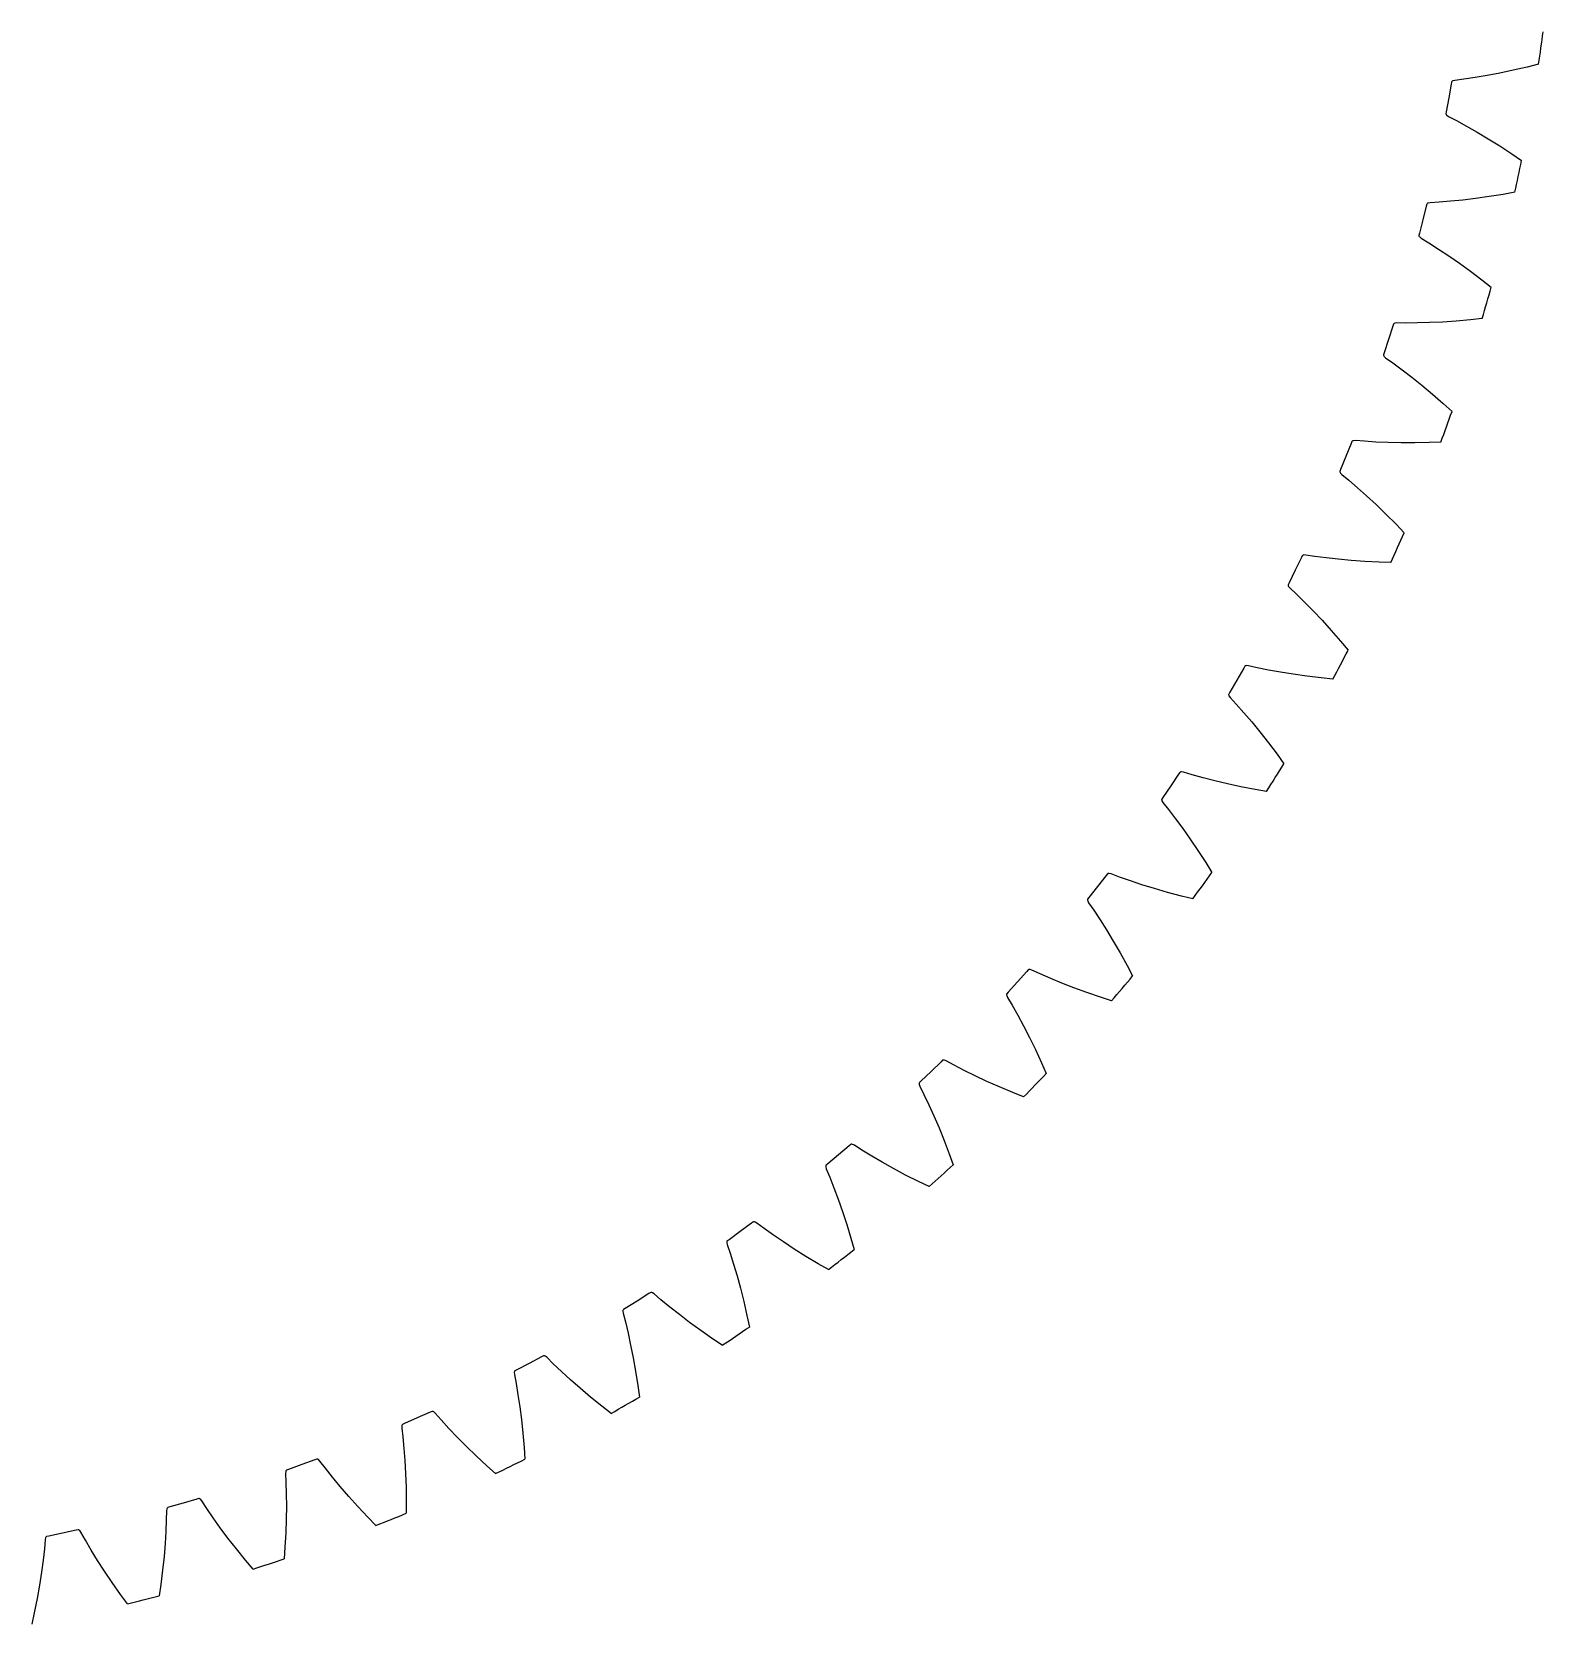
# Model space of a CAD drawing. Extents: x -46 to 53.7, y -46 to 46.
# Drawn here: x 8.38 to 45.61, y -45.23 to -6 of the extents above; entities that cross this region are included whole.
import ezdxf

# ---------------------------------------------------------------- set-up
doc = ezdxf.new("R2010")
doc.units = 0

msp = doc.modelspace()

# ---------------------------------------------------------------- linework, layer by layer
at = {"layer": 'layer1'}
for p, q in [((44.539, -7.021), (44.226, -7.081)), ((44.869, -6.951), (44.539, -7.021)), ((45.214, -6.871), (44.869, -6.951)), ((45.495, -6.8), (45.214, -6.871)), ((43.341, -7.292), (43.282, -7.632)), ((43.35, -7.24), (43.341, -7.292)), ((43.356, -7.23), (43.35, -7.24)), ((43.367, -7.221), (43.356, -7.23)), ((43.383, -7.213), (43.367, -7.221)), ((43.43, -7.2), (43.383, -7.213)), ((43.651, -7.171), (43.43, -7.2)), ((43.93, -7.13), (43.651, -7.171)), ((44.226, -7.081), (43.93, -7.13)), ((43.282, -7.632), (43.221, -7.971)), ((43.221, -7.971), (43.212, -8.023)), ((43.212, -8.023), (43.214, -8.035)), ((43.214, -8.035), (43.221, -8.047)), ((43.221, -8.047), (43.234, -8.06)), ((43.234, -8.06), (43.273, -8.088)), ((43.273, -8.088), (43.471, -8.19)), ((43.471, -8.19), (43.72, -8.325)), ((43.72, -8.325), (43.981, -8.473)), ((43.981, -8.473), (44.255, -8.636)), ((44.255, -8.636), (44.54, -8.814)), ((44.54, -8.814), (44.838, -9.008)), ((44.838, -9.008), (45.077, -9.171)), ((43.326, -10.178), (43.044, -10.199)), ((43.625, -10.148), (43.326, -10.178)), ((43.941, -10.111), (43.625, -10.148)), ((44.275, -10.064), (43.941, -10.111)), ((44.625, -10.008), (44.275, -10.064)), ((44.91, -9.957), (44.625, -10.008)), ((42.727, -10.298), (42.644, -10.632)), ((42.739, -10.246), (42.727, -10.298)), ((42.746, -10.237), (42.739, -10.246)), ((42.758, -10.228), (42.746, -10.237)), ((42.774, -10.221), (42.758, -10.228)), ((42.822, -10.212), (42.774, -10.221)), ((43.044, -10.199), (42.822, -10.212)), ((42.56, -10.967), (42.547, -11.018)), ((42.644, -10.632), (42.56, -10.967)), ((42.547, -11.018), (42.548, -11.03)), ((42.548, -11.03), (42.555, -11.043)), ((42.555, -11.043), (42.566, -11.056)), ((42.566, -11.056), (42.603, -11.087)), ((42.603, -11.087), (42.794, -11.203)), ((42.794, -11.203), (43.033, -11.354)), ((43.033, -11.354), (43.283, -11.52)), ((43.283, -11.52), (43.545, -11.702)), ((43.545, -11.702), (43.817, -11.899)), ((43.817, -11.899), (44.1, -12.114)), ((44.1, -12.114), (44.327, -12.293)), ((41.904, -13.253), (41.799, -13.581)), ((41.92, -13.203), (41.904, -13.253)), ((41.928, -13.193), (41.92, -13.203)), ((41.94, -13.186), (41.928, -13.193)), ((41.957, -13.18), (41.94, -13.186)), ((42.005, -13.174), (41.957, -13.18)), ((42.228, -13.177), (42.005, -13.174)), ((42.511, -13.175), (42.228, -13.177)), ((42.81, -13.167), (42.511, -13.175)), ((43.129, -13.152), (42.81, -13.167)), ((43.465, -13.128), (43.129, -13.152)), ((43.818, -13.096), (43.465, -13.128)), ((44.106, -13.065), (43.818, -13.096)), ((41.799, -13.581), (41.691, -13.909)), ((41.691, -13.909), (41.675, -13.959)), ((41.675, -13.959), (41.675, -13.971)), ((41.675, -13.971), (41.681, -13.984)), ((41.681, -13.984), (41.691, -13.999)), ((41.691, -13.999), (41.726, -14.032)), ((41.726, -14.032), (41.908, -14.161)), ((41.908, -14.161), (42.136, -14.328)), ((42.136, -14.328), (42.374, -14.511)), ((42.374, -14.511), (42.622, -14.711)), ((42.622, -14.711), (42.88, -14.927)), ((42.88, -14.927), (43.148, -15.161)), ((43.148, -15.161), (43.362, -15.355)), ((40.918, -16.079), (40.905, -16.086)), ((40.935, -16.075), (40.918, -16.079)), ((40.984, -16.072), (40.935, -16.075)), ((41.206, -16.09), (40.984, -16.072)), ((40.75, -16.464), (40.619, -16.783)), ((40.878, -16.144), (40.75, -16.464)), ((40.897, -16.095), (40.878, -16.144)), ((40.905, -16.086), (40.897, -16.095)), ((41.488, -16.108), (41.206, -16.09)), ((41.788, -16.121), (41.488, -16.108)), ((42.106, -16.128), (41.788, -16.121)), ((42.443, -16.128), (42.106, -16.128)), ((42.798, -16.121), (42.443, -16.128)), ((43.087, -16.11), (42.798, -16.121)), ((40.619, -16.783), (40.599, -16.832)), ((40.599, -16.832), (40.599, -16.844)), ((40.599, -16.844), (40.604, -16.858)), ((40.604, -16.858), (40.613, -16.873)), ((40.613, -16.873), (40.646, -16.908)), ((40.646, -16.908), (40.818, -17.05)), ((40.818, -17.05), (41.034, -17.233)), ((41.034, -17.233), (41.258, -17.432)), ((41.258, -17.432), (41.492, -17.648)), ((41.492, -17.648), (41.735, -17.882)), ((41.735, -17.882), (41.985, -18.133)), ((41.985, -18.133), (42.185, -18.342)), ((39.652, -18.956), (39.502, -19.266)), ((39.675, -18.908), (39.652, -18.956)), ((39.684, -18.9), (39.675, -18.908)), ((39.697, -18.895), (39.684, -18.9)), ((39.714, -18.891), (39.697, -18.895)), ((39.763, -18.892), (39.714, -18.891)), ((39.983, -18.925), (39.763, -18.892)), ((40.263, -18.963), (39.983, -18.925)), ((40.561, -18.997), (40.263, -18.963)), ((40.879, -19.026), (40.561, -18.997)), ((41.215, -19.05), (40.879, -19.026)), ((41.569, -19.067), (41.215, -19.05)), ((41.858, -19.076), (41.569, -19.067)), ((39.35, -19.576), (39.326, -19.623)), ((39.502, -19.266), (39.35, -19.576)), ((39.326, -19.623), (39.325, -19.635)), ((39.325, -19.635), (39.329, -19.649)), ((39.329, -19.649), (39.337, -19.665)), ((39.337, -19.665), (39.367, -19.702)), ((39.367, -19.702), (39.53, -19.855)), ((39.53, -19.855), (39.732, -20.053)), ((39.732, -20.053), (39.942, -20.267)), ((39.942, -20.267), (40.16, -20.499)), ((40.16, -20.499), (40.385, -20.749)), ((40.385, -20.749), (40.618, -21.018)), ((40.618, -21.018), (40.803, -21.24)), ((38.233, -21.676), (38.062, -21.975)), ((38.259, -21.63), (38.233, -21.676)), ((38.269, -21.622), (38.259, -21.63)), ((38.282, -21.618), (38.269, -21.622)), ((38.3, -21.616), (38.282, -21.618)), ((38.348, -21.62), (38.3, -21.616)), ((38.566, -21.668), (38.348, -21.62)), ((38.842, -21.726), (38.566, -21.668)), ((39.137, -21.78), (38.842, -21.726)), ((39.452, -21.831), (39.137, -21.78)), ((39.785, -21.878), (39.452, -21.831)), ((40.138, -21.921), (39.785, -21.878)), ((40.425, -21.95), (40.138, -21.921)), ((37.862, -22.319), (37.86, -22.33)), ((37.86, -22.33), (37.862, -22.344)), ((37.888, -22.273), (37.862, -22.319)), ((37.862, -22.344), (37.869, -22.361)), ((38.062, -21.975), (37.888, -22.273)), ((37.869, -22.361), (37.897, -22.4)), ((37.897, -22.4), (38.048, -22.565)), ((38.048, -22.565), (38.236, -22.776)), ((38.236, -22.776), (38.431, -23.004)), ((38.431, -23.004), (38.632, -23.251)), ((38.632, -23.251), (38.84, -23.516)), ((38.84, -23.516), (39.053, -23.8)), ((39.053, -23.8), (39.222, -24.035)), ((36.628, -24.29), (36.436, -24.577)), ((36.657, -24.246), (36.628, -24.29)), ((36.667, -24.239), (36.657, -24.246)), ((36.681, -24.235), (36.667, -24.239)), ((36.699, -24.235), (36.681, -24.235)), ((36.746, -24.242), (36.699, -24.235)), ((36.96, -24.306), (36.746, -24.242)), ((37.232, -24.382), (36.96, -24.306)), ((36.436, -24.577), (36.242, -24.862)), ((37.523, -24.457), (37.232, -24.382)), ((37.833, -24.53), (37.523, -24.457)), ((38.162, -24.6), (37.833, -24.53)), ((38.511, -24.667), (38.162, -24.6)), ((38.796, -24.716), (38.511, -24.667)), ((36.213, -24.905), (36.21, -24.917)), ((36.21, -24.917), (36.212, -24.931)), ((36.212, -24.931), (36.217, -24.948)), ((36.242, -24.862), (36.213, -24.905)), ((36.217, -24.948), (36.242, -24.989)), ((36.242, -24.989), (36.382, -25.164)), ((36.382, -25.164), (36.554, -25.387)), ((36.554, -25.387), (36.732, -25.629)), ((36.732, -25.629), (36.916, -25.889)), ((36.916, -25.889), (37.105, -26.168)), ((37.105, -26.168), (37.297, -26.466)), ((37.297, -26.466), (37.45, -26.712)), ((34.633, -27.058), (34.42, -27.329)), ((34.844, -26.786), (34.633, -27.058)), ((34.877, -26.744), (34.844, -26.786)), ((34.887, -26.738), (34.877, -26.744)), ((34.901, -26.735), (34.887, -26.738)), ((34.919, -26.735), (34.901, -26.735)), ((34.966, -26.746), (34.919, -26.735)), ((35.175, -26.825), (34.966, -26.746)), ((35.441, -26.92), (35.175, -26.825)), ((35.725, -27.015), (35.441, -26.92)), ((36.03, -27.109), (35.725, -27.015)), ((34.387, -27.371), (34.384, -27.382)), ((34.384, -27.382), (34.384, -27.396)), ((34.384, -27.396), (34.389, -27.414)), ((34.42, -27.329), (34.387, -27.371)), ((34.389, -27.414), (34.411, -27.457)), ((34.411, -27.457), (34.538, -27.64)), ((36.353, -27.202), (36.03, -27.109)), ((36.696, -27.293), (36.353, -27.202)), ((36.977, -27.362), (36.696, -27.293)), ((34.538, -27.64), (34.694, -27.875)), ((34.694, -27.875), (34.855, -28.129)), ((34.855, -28.129), (35.02, -28.401)), ((35.02, -28.401), (35.189, -28.693)), ((35.189, -28.693), (35.36, -29.004)), ((35.36, -29.004), (35.495, -29.259)), ((32.661, -29.408), (32.43, -29.664)), ((32.891, -29.151), (32.661, -29.408)), ((32.926, -29.112), (32.891, -29.151)), ((32.937, -29.106), (32.926, -29.112)), ((32.951, -29.104), (32.937, -29.106)), ((32.969, -29.106), (32.951, -29.104)), ((33.015, -29.12), (32.969, -29.106)), ((33.218, -29.213), (33.015, -29.12)), ((33.477, -29.327), (33.218, -29.213)), ((33.754, -29.441), (33.477, -29.327)), ((32.39, -29.714), (32.389, -29.728)), ((32.389, -29.728), (32.393, -29.746)), ((32.394, -29.703), (32.39, -29.714)), ((32.393, -29.746), (32.412, -29.79)), ((32.43, -29.664), (32.394, -29.703)), ((32.412, -29.79), (32.525, -29.982)), ((34.051, -29.557), (33.754, -29.441)), ((34.367, -29.672), (34.051, -29.557)), ((34.703, -29.787), (34.367, -29.672)), ((34.978, -29.875), (34.703, -29.787)), ((32.525, -29.982), (32.665, -30.228)), ((32.665, -30.228), (32.808, -30.491)), ((32.808, -30.491), (32.954, -30.775)), ((32.954, -30.775), (33.102, -31.077)), ((30.777, -31.375), (30.53, -31.615)), ((30.815, -31.338), (30.777, -31.375)), ((30.826, -31.333), (30.815, -31.338)), ((30.84, -31.332), (30.826, -31.333)), ((30.858, -31.335), (30.84, -31.332)), ((30.903, -31.352), (30.858, -31.335)), ((31.099, -31.459), (30.903, -31.352)), ((33.102, -31.077), (33.251, -31.399)), ((30.53, -31.615), (30.281, -31.854)), ((31.349, -31.59), (31.099, -31.459)), ((31.618, -31.724), (31.349, -31.59)), ((31.906, -31.86), (31.618, -31.724)), ((33.251, -31.399), (33.367, -31.664)), ((30.238, -31.901), (30.237, -31.915)), ((30.237, -31.915), (30.239, -31.933)), ((30.243, -31.89), (30.238, -31.901)), ((30.239, -31.933), (30.255, -31.978)), ((30.281, -31.854), (30.243, -31.89)), ((30.255, -31.978), (30.355, -32.178)), ((32.214, -31.997), (31.906, -31.86)), ((32.541, -32.135), (32.214, -31.997)), ((32.809, -32.242), (32.541, -32.135)), ((30.355, -32.178), (30.477, -32.433)), ((30.477, -32.433), (30.601, -32.706)), ((30.601, -32.706), (30.727, -32.999)), ((30.727, -32.999), (30.853, -33.311)), ((30.853, -33.311), (30.98, -33.642)), ((28.251, -33.668), (27.986, -33.888)), ((28.514, -33.445), (28.251, -33.668)), ((28.554, -33.411), (28.514, -33.445)), ((28.565, -33.407), (28.554, -33.411)), ((28.58, -33.407), (28.565, -33.407)), ((28.597, -33.411), (28.58, -33.407)), ((28.641, -33.432), (28.597, -33.411)), ((28.829, -33.552), (28.641, -33.432)), ((29.069, -33.7), (28.829, -33.552)), ((29.328, -33.852), (29.069, -33.7)), ((30.98, -33.642), (31.077, -33.915)), ((27.939, -33.932), (27.937, -33.947)), ((27.937, -33.947), (27.938, -33.964)), ((27.938, -33.964), (27.95, -34.011)), ((27.945, -33.922), (27.939, -33.932)), ((27.986, -33.888), (27.945, -33.922)), ((27.95, -34.011), (28.036, -34.217)), ((29.606, -34.008), (29.328, -33.852)), ((29.903, -34.166), (29.606, -34.008)), ((28.036, -34.217), (28.14, -34.48)), ((28.14, -34.48), (28.245, -34.761)), ((30.22, -34.326), (29.903, -34.166)), ((30.48, -34.452), (30.22, -34.326)), ((28.245, -34.761), (28.35, -35.062)), ((28.35, -35.062), (28.454, -35.382)), ((25.833, -35.556), (25.554, -35.758)), ((26.111, -35.353), (25.833, -35.556)), ((26.154, -35.321), (26.111, -35.353)), ((26.165, -35.318), (26.154, -35.321)), ((26.18, -35.319), (26.165, -35.318)), ((26.197, -35.325), (26.18, -35.319)), ((26.239, -35.348), (26.197, -35.325)), ((26.418, -35.481), (26.239, -35.348)), ((26.648, -35.646), (26.418, -35.481)), ((26.895, -35.815), (26.648, -35.646)), ((28.454, -35.382), (28.557, -35.722)), ((25.504, -35.799), (25.501, -35.813)), ((25.501, -35.813), (25.501, -35.831)), ((25.501, -35.831), (25.51, -35.878)), ((25.511, -35.789), (25.504, -35.799)), ((25.51, -35.878), (25.581, -36.089)), ((25.554, -35.758), (25.511, -35.789)), ((27.162, -35.99), (26.895, -35.815)), ((27.447, -36.169), (27.162, -35.99)), ((28.557, -35.722), (28.636, -36)), ((25.581, -36.089), (25.667, -36.359)), ((25.667, -36.359), (25.752, -36.646)), ((27.752, -36.351), (27.447, -36.169)), ((28.003, -36.494), (27.752, -36.351)), ((25.752, -36.646), (25.835, -36.954)), ((23.582, -37.088), (23.29, -37.272)), ((23.626, -37.06), (23.582, -37.088)), ((23.638, -37.057), (23.626, -37.06)), ((23.652, -37.06), (23.638, -37.057)), ((23.669, -37.066), (23.652, -37.06)), ((23.709, -37.092), (23.669, -37.066)), ((23.879, -37.238), (23.709, -37.092)), ((24.096, -37.418), (23.879, -37.238)), ((25.835, -36.954), (25.917, -37.28)), ((22.94, -37.504), (22.939, -37.522)), ((22.939, -37.522), (22.945, -37.57)), ((22.945, -37.491), (22.94, -37.504)), ((22.952, -37.481), (22.945, -37.491)), ((22.945, -37.57), (23.001, -37.786)), ((22.997, -37.453), (22.952, -37.481)), ((23.29, -37.272), (22.997, -37.453)), ((24.331, -37.604), (24.096, -37.418)), ((24.585, -37.797), (24.331, -37.604)), ((25.917, -37.28), (25.996, -37.627)), ((25.996, -37.627), (26.055, -37.91)), ((23.001, -37.786), (23.068, -38.06)), ((24.857, -37.995), (24.585, -37.797)), ((25.149, -38.198), (24.857, -37.995)), ((23.068, -38.06), (23.132, -38.353)), ((23.132, -38.353), (23.195, -38.666)), ((25.389, -38.359), (25.149, -38.198)), ((20.633, -38.806), (20.328, -38.966)), ((20.937, -38.643), (20.633, -38.806)), ((20.984, -38.618), (20.937, -38.643)), ((20.995, -38.616), (20.984, -38.618)), ((21.009, -38.619), (20.995, -38.616)), ((21.026, -38.627), (21.009, -38.619)), ((21.064, -38.656), (21.026, -38.627)), ((21.223, -38.813), (21.064, -38.656)), ((21.427, -39.008), (21.223, -38.813)), ((23.195, -38.666), (23.253, -38.998)), ((20.268, -39.013), (20.266, -39.031)), ((20.266, -39.031), (20.268, -39.079)), ((20.274, -39), (20.268, -39.013)), ((20.268, -39.079), (20.309, -39.298)), ((20.281, -38.991), (20.274, -39)), ((20.328, -38.966), (20.281, -38.991)), ((21.649, -39.21), (21.427, -39.008)), ((21.888, -39.42), (21.649, -39.21)), ((23.253, -38.998), (23.308, -39.348)), ((20.309, -39.298), (20.357, -39.577)), ((20.357, -39.577), (20.401, -39.874)), ((22.146, -39.637), (21.888, -39.42)), ((23.308, -39.348), (23.347, -39.635)), ((18.191, -40.009), (17.876, -40.15)), ((18.239, -39.987), (18.191, -40.009)), ((18.251, -39.987), (18.239, -39.987)), ((18.264, -39.991), (18.251, -39.987)), ((18.28, -39.999), (18.264, -39.991)), ((18.316, -40.031), (18.28, -39.999)), ((20.401, -39.874), (20.441, -40.19)), ((22.423, -39.859), (22.146, -39.637)), ((22.651, -40.037), (22.423, -39.859)), ((17.494, -40.349), (17.493, -40.398)), ((17.493, -40.398), (17.519, -40.619)), ((17.498, -40.332), (17.494, -40.349)), ((17.504, -40.319), (17.498, -40.332)), ((17.512, -40.311), (17.504, -40.319)), ((17.561, -40.289), (17.512, -40.311)), ((17.876, -40.15), (17.561, -40.289)), ((18.464, -40.198), (18.316, -40.031)), ((18.654, -40.407), (18.464, -40.198)), ((20.441, -40.19), (20.476, -40.525)), ((17.519, -40.619), (17.546, -40.9)), ((18.861, -40.625), (18.654, -40.407)), ((19.085, -40.851), (18.861, -40.625)), ((20.476, -40.525), (20.506, -40.878)), ((15.355, -41.18), (15.032, -41.299)), ((15.405, -41.162), (15.355, -41.18)), ((15.417, -41.162), (15.405, -41.162)), ((15.43, -41.167), (15.417, -41.162)), ((15.445, -41.177), (15.43, -41.167)), ((15.479, -41.211), (15.445, -41.177)), ((17.546, -40.9), (17.57, -41.2)), ((19.327, -41.085), (19.085, -40.851)), ((19.588, -41.326), (19.327, -41.085)), ((20.506, -40.878), (20.525, -41.167)), ((14.636, -41.471), (14.632, -41.52)), ((14.632, -41.52), (14.642, -41.742)), ((14.642, -41.454), (14.636, -41.471)), ((14.649, -41.442), (14.642, -41.454)), ((14.658, -41.434), (14.649, -41.442)), ((14.707, -41.416), (14.658, -41.434)), ((15.032, -41.299), (14.707, -41.416)), ((15.615, -41.388), (15.479, -41.211)), ((15.79, -41.61), (15.615, -41.388)), ((17.57, -41.2), (17.588, -41.518)), ((17.588, -41.518), (17.6, -41.854)), ((19.803, -41.519), (19.588, -41.326)), ((14.642, -41.742), (14.651, -42.025)), ((15.981, -41.841), (15.79, -41.61)), ((16.189, -42.083), (15.981, -41.841)), ((17.6, -41.854), (17.605, -42.209)), ((11.722, -42.363), (11.714, -42.375)), ((11.732, -42.356), (11.722, -42.363)), ((11.782, -42.341), (11.732, -42.356)), ((12.114, -42.247), (11.782, -42.341)), ((12.445, -42.151), (12.114, -42.247)), ((12.496, -42.136), (12.445, -42.151)), ((12.508, -42.137), (12.496, -42.136)), ((12.521, -42.143), (12.508, -42.137)), ((12.535, -42.154), (12.521, -42.143)), ((12.567, -42.191), (12.535, -42.154)), ((12.69, -42.377), (12.567, -42.191)), ((14.653, -42.325), (14.649, -42.644)), ((14.651, -42.025), (14.653, -42.325)), ((16.414, -42.333), (16.189, -42.083)), ((16.657, -42.592), (16.414, -42.333)), ((17.605, -42.209), (17.604, -42.498)), ((11.695, -42.662), (11.683, -42.944)), ((11.7, -42.439), (11.695, -42.662)), ((11.708, -42.391), (11.7, -42.439)), ((11.714, -42.375), (11.708, -42.391)), ((12.849, -42.61), (12.69, -42.377)), ((13.023, -42.854), (12.849, -42.61)), ((14.649, -42.644), (14.637, -42.98)), ((16.859, -42.799), (16.657, -42.592)), ((8.722, -43.105), (8.711, -43.152)), ((8.73, -43.089), (8.722, -43.105)), ((8.739, -43.077), (8.73, -43.089)), ((8.748, -43.071), (8.739, -43.077)), ((8.8, -43.06), (8.748, -43.071)), ((9.138, -42.99), (8.8, -43.06)), ((9.475, -42.917), (9.138, -42.99)), ((9.526, -42.905), (9.475, -42.917)), ((9.538, -42.907), (9.526, -42.905)), ((9.551, -42.914), (9.538, -42.907)), ((9.564, -42.926), (9.551, -42.914)), ((9.593, -42.964), (9.564, -42.926)), ((9.703, -43.159), (9.593, -42.964)), ((11.683, -42.944), (11.665, -43.244)), ((13.214, -43.11), (13.023, -42.854)), ((13.421, -43.375), (13.214, -43.11)), ((14.637, -42.98), (14.618, -43.334)), ((8.691, -43.374), (8.659, -43.655)), ((8.711, -43.152), (8.691, -43.374)), ((9.845, -43.403), (9.703, -43.159)), ((10.002, -43.658), (9.845, -43.403)), ((11.665, -43.244), (11.638, -43.561)), ((13.645, -43.65), (13.421, -43.375)), ((14.618, -43.334), (14.596, -43.623)), ((8.659, -43.655), (8.62, -43.952)), ((10.175, -43.926), (10.002, -43.658)), ((10.363, -44.206), (10.175, -43.926)), ((11.603, -43.896), (11.559, -44.249)), ((11.638, -43.561), (11.603, -43.896)), ((13.832, -43.871), (13.645, -43.65)), ((8.571, -44.267), (8.513, -44.599)), ((8.62, -43.952), (8.571, -44.267)), ((10.567, -44.496), (10.363, -44.206)), ((11.559, -44.249), (11.518, -44.535)), ((8.513, -44.599), (8.444, -44.947)), ((10.738, -44.729), (10.567, -44.496)), ((8.444, -44.947), (8.383, -45.23))]:
    msp.add_line(p, q, dxfattribs=at)
for start, end in [(351.4996, 352.5004), (347.4996, 348.5004), (343.4996, 344.5004), (339.4996, 340.5004), (335.4996, 336.5004), (331.4996, 332.5004), (327.4996, 328.5004), (323.4996, 324.5004), (319.4996, 320.5004), (315.4996, 316.5004), (311.4996, 312.5004), (307.4996, 308.5004), (303.4996, 304.5004), (299.4996, 300.5004), (295.4996, 296.5004), (291.4996, 292.5004), (287.4996, 288.5004), (283.4996, 284.5004)]:
    msp.add_arc((0, 0), 46, start, end, dxfattribs=at)
at = {"layer": 'layer3'}
for p, q in [((44.539, -7.021), (44.226, -7.081)), ((44.869, -6.951), (44.539, -7.021)), ((45.214, -6.871), (44.869, -6.951)), ((45.495, -6.8), (45.214, -6.871)), ((43.341, -7.292), (43.282, -7.632)), ((43.35, -7.24), (43.341, -7.292)), ((43.356, -7.23), (43.35, -7.24)), ((43.367, -7.221), (43.356, -7.23)), ((43.383, -7.213), (43.367, -7.221)), ((43.43, -7.2), (43.383, -7.213)), ((43.651, -7.171), (43.43, -7.2)), ((43.93, -7.13), (43.651, -7.171)), ((44.226, -7.081), (43.93, -7.13)), ((43.282, -7.632), (43.221, -7.971)), ((43.221, -7.971), (43.212, -8.023)), ((43.212, -8.023), (43.214, -8.035)), ((43.214, -8.035), (43.221, -8.047)), ((43.221, -8.047), (43.234, -8.06)), ((43.234, -8.06), (43.273, -8.088)), ((43.273, -8.088), (43.471, -8.19)), ((43.471, -8.19), (43.72, -8.325)), ((43.72, -8.325), (43.981, -8.473)), ((43.981, -8.473), (44.255, -8.636)), ((44.255, -8.636), (44.54, -8.814)), ((44.54, -8.814), (44.838, -9.008)), ((44.838, -9.008), (45.077, -9.171)), ((43.326, -10.178), (43.044, -10.199)), ((43.625, -10.148), (43.326, -10.178)), ((43.941, -10.111), (43.625, -10.148)), ((44.275, -10.064), (43.941, -10.111)), ((44.625, -10.008), (44.275, -10.064)), ((44.91, -9.957), (44.625, -10.008)), ((42.727, -10.298), (42.644, -10.632)), ((42.739, -10.246), (42.727, -10.298)), ((42.746, -10.237), (42.739, -10.246)), ((42.758, -10.228), (42.746, -10.237)), ((42.774, -10.221), (42.758, -10.228)), ((42.822, -10.212), (42.774, -10.221)), ((43.044, -10.199), (42.822, -10.212)), ((42.56, -10.967), (42.547, -11.018)), ((42.644, -10.632), (42.56, -10.967)), ((42.547, -11.018), (42.548, -11.03)), ((42.548, -11.03), (42.555, -11.043)), ((42.555, -11.043), (42.566, -11.056)), ((42.566, -11.056), (42.603, -11.087)), ((42.603, -11.087), (42.794, -11.203)), ((42.794, -11.203), (43.033, -11.354)), ((43.033, -11.354), (43.283, -11.52)), ((43.283, -11.52), (43.545, -11.702)), ((43.545, -11.702), (43.817, -11.899)), ((43.817, -11.899), (44.1, -12.114)), ((44.1, -12.114), (44.327, -12.293)), ((41.904, -13.253), (41.799, -13.581)), ((41.92, -13.203), (41.904, -13.253)), ((41.928, -13.193), (41.92, -13.203)), ((41.94, -13.186), (41.928, -13.193)), ((41.957, -13.18), (41.94, -13.186)), ((42.005, -13.174), (41.957, -13.18)), ((42.228, -13.177), (42.005, -13.174)), ((42.511, -13.175), (42.228, -13.177)), ((42.81, -13.167), (42.511, -13.175)), ((43.129, -13.152), (42.81, -13.167)), ((43.465, -13.128), (43.129, -13.152)), ((43.818, -13.096), (43.465, -13.128)), ((44.106, -13.065), (43.818, -13.096)), ((41.799, -13.581), (41.691, -13.909)), ((41.691, -13.909), (41.675, -13.959)), ((41.675, -13.959), (41.675, -13.971)), ((41.675, -13.971), (41.681, -13.984)), ((41.681, -13.984), (41.691, -13.999)), ((41.691, -13.999), (41.726, -14.032)), ((41.726, -14.032), (41.908, -14.161)), ((41.908, -14.161), (42.136, -14.328)), ((42.136, -14.328), (42.374, -14.511)), ((42.374, -14.511), (42.622, -14.711)), ((42.622, -14.711), (42.88, -14.927)), ((42.88, -14.927), (43.148, -15.161)), ((43.148, -15.161), (43.362, -15.355)), ((40.918, -16.079), (40.905, -16.086)), ((40.935, -16.075), (40.918, -16.079)), ((40.984, -16.072), (40.935, -16.075)), ((41.206, -16.09), (40.984, -16.072)), ((40.75, -16.464), (40.619, -16.783)), ((40.878, -16.144), (40.75, -16.464)), ((40.897, -16.095), (40.878, -16.144)), ((40.905, -16.086), (40.897, -16.095)), ((41.488, -16.108), (41.206, -16.09)), ((41.788, -16.121), (41.488, -16.108)), ((42.106, -16.128), (41.788, -16.121)), ((42.443, -16.128), (42.106, -16.128)), ((42.798, -16.121), (42.443, -16.128)), ((43.087, -16.11), (42.798, -16.121)), ((40.619, -16.783), (40.599, -16.832)), ((40.599, -16.832), (40.599, -16.844)), ((40.599, -16.844), (40.604, -16.858)), ((40.604, -16.858), (40.613, -16.873)), ((40.613, -16.873), (40.646, -16.908)), ((40.646, -16.908), (40.818, -17.05)), ((40.818, -17.05), (41.034, -17.233)), ((41.034, -17.233), (41.258, -17.432)), ((41.258, -17.432), (41.492, -17.648)), ((41.492, -17.648), (41.735, -17.882)), ((41.735, -17.882), (41.985, -18.133)), ((41.985, -18.133), (42.185, -18.342)), ((39.652, -18.956), (39.502, -19.266)), ((39.675, -18.908), (39.652, -18.956)), ((39.684, -18.9), (39.675, -18.908)), ((39.697, -18.895), (39.684, -18.9)), ((39.714, -18.891), (39.697, -18.895)), ((39.763, -18.892), (39.714, -18.891)), ((39.983, -18.925), (39.763, -18.892)), ((40.263, -18.963), (39.983, -18.925)), ((40.561, -18.997), (40.263, -18.963)), ((40.879, -19.026), (40.561, -18.997)), ((41.215, -19.05), (40.879, -19.026)), ((41.569, -19.067), (41.215, -19.05)), ((41.858, -19.076), (41.569, -19.067)), ((39.35, -19.576), (39.326, -19.623)), ((39.502, -19.266), (39.35, -19.576)), ((39.326, -19.623), (39.325, -19.635)), ((39.325, -19.635), (39.329, -19.649)), ((39.329, -19.649), (39.337, -19.665)), ((39.337, -19.665), (39.367, -19.702)), ((39.367, -19.702), (39.53, -19.855)), ((39.53, -19.855), (39.732, -20.053)), ((39.732, -20.053), (39.942, -20.267)), ((39.942, -20.267), (40.16, -20.499)), ((40.16, -20.499), (40.385, -20.749)), ((40.385, -20.749), (40.618, -21.018)), ((40.618, -21.018), (40.803, -21.24)), ((38.233, -21.676), (38.062, -21.975)), ((38.259, -21.63), (38.233, -21.676)), ((38.269, -21.622), (38.259, -21.63)), ((38.282, -21.618), (38.269, -21.622)), ((38.3, -21.616), (38.282, -21.618)), ((38.348, -21.62), (38.3, -21.616)), ((38.566, -21.668), (38.348, -21.62)), ((38.842, -21.726), (38.566, -21.668)), ((39.137, -21.78), (38.842, -21.726)), ((39.452, -21.831), (39.137, -21.78)), ((39.785, -21.878), (39.452, -21.831)), ((40.138, -21.921), (39.785, -21.878)), ((40.425, -21.95), (40.138, -21.921)), ((37.862, -22.319), (37.86, -22.33)), ((37.86, -22.33), (37.862, -22.344)), ((37.888, -22.273), (37.862, -22.319)), ((37.862, -22.344), (37.869, -22.361)), ((38.062, -21.975), (37.888, -22.273)), ((37.869, -22.361), (37.897, -22.4)), ((37.897, -22.4), (38.048, -22.565)), ((38.048, -22.565), (38.236, -22.776)), ((38.236, -22.776), (38.431, -23.004)), ((38.431, -23.004), (38.632, -23.251)), ((38.632, -23.251), (38.84, -23.516)), ((38.84, -23.516), (39.053, -23.8)), ((39.053, -23.8), (39.222, -24.035)), ((36.628, -24.29), (36.436, -24.577)), ((36.657, -24.246), (36.628, -24.29)), ((36.667, -24.239), (36.657, -24.246)), ((36.681, -24.235), (36.667, -24.239)), ((36.699, -24.235), (36.681, -24.235)), ((36.746, -24.242), (36.699, -24.235)), ((36.96, -24.306), (36.746, -24.242)), ((37.232, -24.382), (36.96, -24.306)), ((36.436, -24.577), (36.242, -24.862)), ((37.523, -24.457), (37.232, -24.382)), ((37.833, -24.53), (37.523, -24.457)), ((38.162, -24.6), (37.833, -24.53)), ((38.511, -24.667), (38.162, -24.6)), ((38.796, -24.716), (38.511, -24.667)), ((36.213, -24.905), (36.21, -24.917)), ((36.21, -24.917), (36.212, -24.931)), ((36.212, -24.931), (36.217, -24.948)), ((36.242, -24.862), (36.213, -24.905)), ((36.217, -24.948), (36.242, -24.989)), ((36.242, -24.989), (36.382, -25.164)), ((36.382, -25.164), (36.554, -25.387)), ((36.554, -25.387), (36.732, -25.629)), ((36.732, -25.629), (36.916, -25.889)), ((36.916, -25.889), (37.105, -26.168)), ((37.105, -26.168), (37.297, -26.466)), ((37.297, -26.466), (37.45, -26.712)), ((34.633, -27.058), (34.42, -27.329)), ((34.844, -26.786), (34.633, -27.058)), ((34.877, -26.744), (34.844, -26.786)), ((34.887, -26.738), (34.877, -26.744)), ((34.901, -26.735), (34.887, -26.738)), ((34.919, -26.735), (34.901, -26.735)), ((34.966, -26.746), (34.919, -26.735)), ((35.175, -26.825), (34.966, -26.746)), ((35.441, -26.92), (35.175, -26.825)), ((35.725, -27.015), (35.441, -26.92)), ((36.03, -27.109), (35.725, -27.015)), ((34.387, -27.371), (34.384, -27.382)), ((34.384, -27.382), (34.384, -27.396)), ((34.384, -27.396), (34.389, -27.414)), ((34.42, -27.329), (34.387, -27.371)), ((34.389, -27.414), (34.411, -27.457)), ((34.411, -27.457), (34.538, -27.64)), ((36.353, -27.202), (36.03, -27.109)), ((36.696, -27.293), (36.353, -27.202)), ((36.977, -27.362), (36.696, -27.293)), ((34.538, -27.64), (34.694, -27.875)), ((34.694, -27.875), (34.855, -28.129)), ((34.855, -28.129), (35.02, -28.401)), ((35.02, -28.401), (35.189, -28.693)), ((35.189, -28.693), (35.36, -29.004)), ((35.36, -29.004), (35.495, -29.259)), ((32.661, -29.408), (32.43, -29.664)), ((32.891, -29.151), (32.661, -29.408)), ((32.926, -29.112), (32.891, -29.151)), ((32.937, -29.106), (32.926, -29.112)), ((32.951, -29.104), (32.937, -29.106)), ((32.969, -29.106), (32.951, -29.104)), ((33.015, -29.12), (32.969, -29.106)), ((33.218, -29.213), (33.015, -29.12)), ((33.477, -29.327), (33.218, -29.213)), ((33.754, -29.441), (33.477, -29.327)), ((32.39, -29.714), (32.389, -29.728)), ((32.389, -29.728), (32.393, -29.746)), ((32.394, -29.703), (32.39, -29.714)), ((32.393, -29.746), (32.412, -29.79)), ((32.43, -29.664), (32.394, -29.703)), ((32.412, -29.79), (32.525, -29.982)), ((34.051, -29.557), (33.754, -29.441)), ((34.367, -29.672), (34.051, -29.557)), ((34.703, -29.787), (34.367, -29.672)), ((34.978, -29.875), (34.703, -29.787)), ((32.525, -29.982), (32.665, -30.228)), ((32.665, -30.228), (32.808, -30.491)), ((32.808, -30.491), (32.954, -30.775)), ((32.954, -30.775), (33.102, -31.077)), ((30.777, -31.375), (30.53, -31.615)), ((30.815, -31.338), (30.777, -31.375)), ((30.826, -31.333), (30.815, -31.338)), ((30.84, -31.332), (30.826, -31.333)), ((30.858, -31.335), (30.84, -31.332)), ((30.903, -31.352), (30.858, -31.335)), ((31.099, -31.459), (30.903, -31.352)), ((33.102, -31.077), (33.251, -31.399)), ((30.53, -31.615), (30.281, -31.854)), ((31.349, -31.59), (31.099, -31.459)), ((31.618, -31.724), (31.349, -31.59)), ((31.906, -31.86), (31.618, -31.724)), ((33.251, -31.399), (33.367, -31.664)), ((30.238, -31.901), (30.237, -31.915)), ((30.237, -31.915), (30.239, -31.933)), ((30.243, -31.89), (30.238, -31.901)), ((30.239, -31.933), (30.255, -31.978)), ((30.281, -31.854), (30.243, -31.89)), ((30.255, -31.978), (30.355, -32.178)), ((32.214, -31.997), (31.906, -31.86)), ((32.541, -32.135), (32.214, -31.997)), ((32.809, -32.242), (32.541, -32.135)), ((30.355, -32.178), (30.477, -32.433)), ((30.477, -32.433), (30.601, -32.706)), ((30.601, -32.706), (30.727, -32.999)), ((30.727, -32.999), (30.853, -33.311)), ((30.853, -33.311), (30.98, -33.642)), ((28.251, -33.668), (27.986, -33.888)), ((28.514, -33.445), (28.251, -33.668)), ((28.554, -33.411), (28.514, -33.445)), ((28.565, -33.407), (28.554, -33.411)), ((28.58, -33.407), (28.565, -33.407)), ((28.597, -33.411), (28.58, -33.407)), ((28.641, -33.432), (28.597, -33.411)), ((28.829, -33.552), (28.641, -33.432)), ((29.069, -33.7), (28.829, -33.552)), ((29.328, -33.852), (29.069, -33.7)), ((30.98, -33.642), (31.077, -33.915)), ((27.939, -33.932), (27.937, -33.947)), ((27.937, -33.947), (27.938, -33.964)), ((27.938, -33.964), (27.95, -34.011)), ((27.945, -33.922), (27.939, -33.932)), ((27.986, -33.888), (27.945, -33.922)), ((27.95, -34.011), (28.036, -34.217)), ((29.606, -34.008), (29.328, -33.852)), ((29.903, -34.166), (29.606, -34.008)), ((28.036, -34.217), (28.14, -34.48)), ((28.14, -34.48), (28.245, -34.761)), ((30.22, -34.326), (29.903, -34.166)), ((30.48, -34.452), (30.22, -34.326)), ((28.245, -34.761), (28.35, -35.062)), ((28.35, -35.062), (28.454, -35.382)), ((25.833, -35.556), (25.554, -35.758)), ((26.111, -35.353), (25.833, -35.556)), ((26.154, -35.321), (26.111, -35.353)), ((26.165, -35.318), (26.154, -35.321)), ((26.18, -35.319), (26.165, -35.318)), ((26.197, -35.325), (26.18, -35.319)), ((26.239, -35.348), (26.197, -35.325)), ((26.418, -35.481), (26.239, -35.348)), ((26.648, -35.646), (26.418, -35.481)), ((26.895, -35.815), (26.648, -35.646)), ((28.454, -35.382), (28.557, -35.722)), ((25.504, -35.799), (25.501, -35.813)), ((25.501, -35.813), (25.501, -35.831)), ((25.501, -35.831), (25.51, -35.878)), ((25.511, -35.789), (25.504, -35.799)), ((25.51, -35.878), (25.581, -36.089)), ((25.554, -35.758), (25.511, -35.789)), ((27.162, -35.99), (26.895, -35.815)), ((27.447, -36.169), (27.162, -35.99)), ((28.557, -35.722), (28.636, -36)), ((25.581, -36.089), (25.667, -36.359)), ((25.667, -36.359), (25.752, -36.646)), ((27.752, -36.351), (27.447, -36.169)), ((28.003, -36.494), (27.752, -36.351)), ((25.752, -36.646), (25.835, -36.954)), ((23.582, -37.088), (23.29, -37.272)), ((23.626, -37.06), (23.582, -37.088)), ((23.638, -37.057), (23.626, -37.06)), ((23.652, -37.06), (23.638, -37.057)), ((23.669, -37.066), (23.652, -37.06)), ((23.709, -37.092), (23.669, -37.066)), ((23.879, -37.238), (23.709, -37.092)), ((24.096, -37.418), (23.879, -37.238)), ((25.835, -36.954), (25.917, -37.28)), ((22.94, -37.504), (22.939, -37.522)), ((22.939, -37.522), (22.945, -37.57)), ((22.945, -37.491), (22.94, -37.504)), ((22.952, -37.481), (22.945, -37.491)), ((22.945, -37.57), (23.001, -37.786)), ((22.997, -37.453), (22.952, -37.481)), ((23.29, -37.272), (22.997, -37.453)), ((24.331, -37.604), (24.096, -37.418)), ((24.585, -37.797), (24.331, -37.604)), ((25.917, -37.28), (25.996, -37.627)), ((25.996, -37.627), (26.055, -37.91)), ((23.001, -37.786), (23.068, -38.06)), ((24.857, -37.995), (24.585, -37.797)), ((25.149, -38.198), (24.857, -37.995)), ((23.068, -38.06), (23.132, -38.353)), ((23.132, -38.353), (23.195, -38.666)), ((25.389, -38.359), (25.149, -38.198)), ((20.633, -38.806), (20.328, -38.966)), ((20.937, -38.643), (20.633, -38.806)), ((20.984, -38.618), (20.937, -38.643)), ((20.995, -38.616), (20.984, -38.618)), ((21.009, -38.619), (20.995, -38.616)), ((21.026, -38.627), (21.009, -38.619)), ((21.064, -38.656), (21.026, -38.627)), ((21.223, -38.813), (21.064, -38.656)), ((21.427, -39.008), (21.223, -38.813)), ((23.195, -38.666), (23.253, -38.998)), ((20.268, -39.013), (20.266, -39.031)), ((20.266, -39.031), (20.268, -39.079)), ((20.274, -39), (20.268, -39.013)), ((20.268, -39.079), (20.309, -39.298)), ((20.281, -38.991), (20.274, -39)), ((20.328, -38.966), (20.281, -38.991)), ((21.649, -39.21), (21.427, -39.008)), ((21.888, -39.42), (21.649, -39.21)), ((23.253, -38.998), (23.308, -39.348)), ((20.309, -39.298), (20.357, -39.577)), ((20.357, -39.577), (20.401, -39.874)), ((22.146, -39.637), (21.888, -39.42)), ((23.308, -39.348), (23.347, -39.635)), ((18.191, -40.009), (17.876, -40.15)), ((18.239, -39.987), (18.191, -40.009)), ((18.251, -39.987), (18.239, -39.987)), ((18.264, -39.991), (18.251, -39.987)), ((18.28, -39.999), (18.264, -39.991)), ((18.316, -40.031), (18.28, -39.999)), ((20.401, -39.874), (20.441, -40.19)), ((22.423, -39.859), (22.146, -39.637)), ((22.651, -40.037), (22.423, -39.859)), ((17.494, -40.349), (17.493, -40.398)), ((17.493, -40.398), (17.519, -40.619)), ((17.498, -40.332), (17.494, -40.349)), ((17.504, -40.319), (17.498, -40.332)), ((17.512, -40.311), (17.504, -40.319)), ((17.561, -40.289), (17.512, -40.311)), ((17.876, -40.15), (17.561, -40.289)), ((18.464, -40.198), (18.316, -40.031)), ((18.654, -40.407), (18.464, -40.198)), ((20.441, -40.19), (20.476, -40.525)), ((17.519, -40.619), (17.546, -40.9)), ((18.861, -40.625), (18.654, -40.407)), ((19.085, -40.851), (18.861, -40.625)), ((20.476, -40.525), (20.506, -40.878)), ((15.355, -41.18), (15.032, -41.299)), ((15.405, -41.162), (15.355, -41.18)), ((15.417, -41.162), (15.405, -41.162)), ((15.43, -41.167), (15.417, -41.162)), ((15.445, -41.177), (15.43, -41.167)), ((15.479, -41.211), (15.445, -41.177)), ((17.546, -40.9), (17.57, -41.2)), ((19.327, -41.085), (19.085, -40.851)), ((19.588, -41.326), (19.327, -41.085)), ((20.506, -40.878), (20.525, -41.167)), ((14.636, -41.471), (14.632, -41.52)), ((14.632, -41.52), (14.642, -41.742)), ((14.642, -41.454), (14.636, -41.471)), ((14.649, -41.442), (14.642, -41.454)), ((14.658, -41.434), (14.649, -41.442)), ((14.707, -41.416), (14.658, -41.434)), ((15.032, -41.299), (14.707, -41.416)), ((15.615, -41.388), (15.479, -41.211)), ((15.79, -41.61), (15.615, -41.388)), ((17.57, -41.2), (17.588, -41.518)), ((17.588, -41.518), (17.6, -41.854)), ((19.803, -41.519), (19.588, -41.326)), ((14.642, -41.742), (14.651, -42.025)), ((15.981, -41.841), (15.79, -41.61)), ((16.189, -42.083), (15.981, -41.841)), ((17.6, -41.854), (17.605, -42.209)), ((11.722, -42.363), (11.714, -42.375)), ((11.732, -42.356), (11.722, -42.363)), ((11.782, -42.341), (11.732, -42.356)), ((12.114, -42.247), (11.782, -42.341)), ((12.445, -42.151), (12.114, -42.247)), ((12.496, -42.136), (12.445, -42.151)), ((12.508, -42.137), (12.496, -42.136)), ((12.521, -42.143), (12.508, -42.137)), ((12.535, -42.154), (12.521, -42.143)), ((12.567, -42.191), (12.535, -42.154)), ((12.69, -42.377), (12.567, -42.191)), ((14.653, -42.325), (14.649, -42.644)), ((14.651, -42.025), (14.653, -42.325)), ((16.414, -42.333), (16.189, -42.083)), ((16.657, -42.592), (16.414, -42.333)), ((17.605, -42.209), (17.604, -42.498)), ((11.695, -42.662), (11.683, -42.944)), ((11.7, -42.439), (11.695, -42.662)), ((11.708, -42.391), (11.7, -42.439)), ((11.714, -42.375), (11.708, -42.391)), ((12.849, -42.61), (12.69, -42.377)), ((13.023, -42.854), (12.849, -42.61)), ((14.649, -42.644), (14.637, -42.98)), ((16.859, -42.799), (16.657, -42.592)), ((8.722, -43.105), (8.711, -43.152)), ((8.73, -43.089), (8.722, -43.105)), ((8.739, -43.077), (8.73, -43.089)), ((8.748, -43.071), (8.739, -43.077)), ((8.8, -43.06), (8.748, -43.071)), ((9.138, -42.99), (8.8, -43.06)), ((9.475, -42.917), (9.138, -42.99)), ((9.526, -42.905), (9.475, -42.917)), ((9.538, -42.907), (9.526, -42.905)), ((9.551, -42.914), (9.538, -42.907)), ((9.564, -42.926), (9.551, -42.914)), ((9.593, -42.964), (9.564, -42.926)), ((9.703, -43.159), (9.593, -42.964)), ((11.683, -42.944), (11.665, -43.244)), ((13.214, -43.11), (13.023, -42.854)), ((13.421, -43.375), (13.214, -43.11)), ((14.637, -42.98), (14.618, -43.334)), ((8.691, -43.374), (8.659, -43.655)), ((8.711, -43.152), (8.691, -43.374)), ((9.845, -43.403), (9.703, -43.159)), ((10.002, -43.658), (9.845, -43.403)), ((11.665, -43.244), (11.638, -43.561)), ((13.645, -43.65), (13.421, -43.375)), ((14.618, -43.334), (14.596, -43.623)), ((8.659, -43.655), (8.62, -43.952)), ((10.175, -43.926), (10.002, -43.658)), ((10.363, -44.206), (10.175, -43.926)), ((11.603, -43.896), (11.559, -44.249)), ((11.638, -43.561), (11.603, -43.896)), ((13.832, -43.871), (13.645, -43.65)), ((8.571, -44.267), (8.513, -44.599)), ((8.62, -43.952), (8.571, -44.267)), ((10.567, -44.496), (10.363, -44.206)), ((11.559, -44.249), (11.518, -44.535)), ((8.513, -44.599), (8.444, -44.947)), ((10.738, -44.729), (10.567, -44.496)), ((8.444, -44.947), (8.383, -45.23))]:
    msp.add_line(p, q, dxfattribs=at)
for start, end in [(351.4996, 352.5004), (347.4996, 348.5004), (343.4996, 344.5004), (339.4996, 340.5004), (335.4996, 336.5004), (331.4996, 332.5004), (327.4996, 328.5004), (323.4996, 324.5004), (319.4996, 320.5004), (315.4996, 316.5004), (311.4996, 312.5004), (307.4996, 308.5004), (303.4996, 304.5004), (299.4996, 300.5004), (295.4996, 296.5004), (291.4996, 292.5004), (287.4996, 288.5004), (283.4996, 284.5004)]:
    msp.add_arc((0, 0), 46, start, end, dxfattribs=at)

doc.saveas('drawing.dxf')
